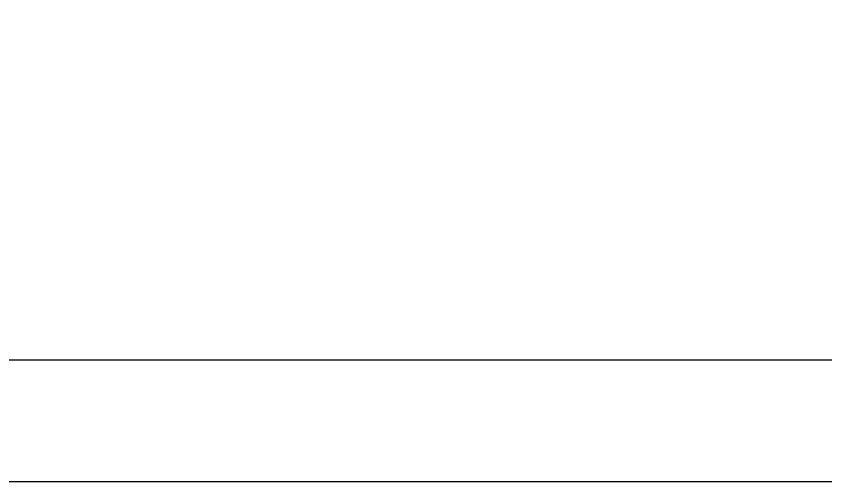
# Model space of a CAD drawing. Header units: millimetres. Extents: x 38797 to 82950, y -34477 to 2697.
# Drawn here: x 47263 to 47888, y -1150 to -790 of the extents above; entities that cross this region are included whole.
import ezdxf

# ---------------------------------------------------------------- set-up
doc = ezdxf.new("R2010")
doc.units = ezdxf.units.MM
for name, color, linetype, lineweight in [('AA_Dim', 7, 'Continuous', 9), ('AA_Dim-25', 7, 'Continuous', 9), ('AA_Oformlenie', 7, 'Continuous', 9)]:
    doc.layers.add(name, color=color, linetype=linetype, lineweight=lineweight)
doc.styles.add('ISOCPEUR', font='isocpeur.TTF', dxfattribs={"width": 0.9, "height": 62.5})
doc.dimstyles.new('01_Точн_3_знака__непрозр_', dxfattribs={"dimscale": 304.8, "dimtxt": 62.672186, "dimasz": 0.139436, "dimexe": 0.123031, "dimexo": 0.082021, "dimgap": 0.020505, "dimtad": 1, "dimdec": 3, "dimrnd": 0.001, "dimdsep": 46, "dimtxsty": 'ISOCPEUR', "dimblk1": 'OBLIQUE', "dimblk2": 'OBLIQUE', "dimsah": 1, "dimcen": 0.09, "dimdle": 0.123031, "dimazin": 0, "dimtfac": 1, "dimtdec": 4, "dimtix": 1, "dimtmove": 0, "dimatfit": 3, "dimfxl": 1, "dimtvp": 1, "dimtfill": 1, "dimtolj": 1, "dimtzin": 0, "dimlwd": 18, "dimlwe": 18, "dimarcsym": 2})

# ---------------------------------------------------------------- blocks, each defined once
blk = doc.blocks.new('011_Прямоугольник обрыва _ЭлУзла_ - 011_Прямоугольник обрыва _ЭлУзла_-3866050-Разрез 1 КМ')
at = {"layer": 'AA_Oformlenie'}
blk.add_line((41938.71, -1150.08), (39257.36, -1150.08), dxfattribs=at)
blk = doc.blocks.new('DIMBLOCK16-Разрез 1 КМ')
at = {"layer": 'AA_Dim-25', "lineweight": 18}
for p, q in [((48061.24, -815), (48061.24, -1093.35)), ((48061.24, -1055.85), (48061.24, -815)), ((46168.74, -1055.85), (48061.24, -1055.85)), ((46206.24, -1050.8), (46206.24, -1093.35)), ((46206.24, -1055.85), (46206.24, -1050.8))]:
    blk.add_line(p, q, dxfattribs=at)
at = {"layer": 'AA_Dim-25', "lineweight": 30}
for p, q in [((46206.24, -1055.85), (46227.49, -1034.6)), ((48061.24, -1055.85), (48082.49, -1034.6)), ((46206.24, -1055.85), (46184.99, -1077.1)), ((48061.24, -1055.85), (48039.99, -1077.1))]:
    blk.add_line(p, q, dxfattribs=at)
at = {"layer": 'AA_Dim-25', "color": 0, "lineweight": 18, "insert": (47061.61, -968.18), "char_height": 62.5, "width": 173.1171, "attachment_point": 1, "line_spacing_factor": 1.135194, "style": 'ISOCPEUR', "bg_fill": 3, "box_fill_scale": 1.25, "bg_fill_color": 256, "bg_fill_true_color": 13158600, "bg_fill_transparency": 0}
blk.add_mtext('1855', dxfattribs=at)
blk = doc.blocks.new('_Oblique')
at = {"color": 0, "linetype": 'ByBlock', "lineweight": -2}
blk.add_line((-0.5, -0.5), (0.5, 0.5), dxfattribs=at)

msp = doc.modelspace()

# ---------------------------------------------------------------- block references
at = {"layer": 'AA_Oformlenie'}
msp.add_blockref('011_Прямоугольник обрыва _ЭлУзла_ - 011_Прямоугольник обрыва _ЭлУзла_-3866050-Разрез 1 КМ', (6886.1794, 0), dxfattribs=at)

# ---------------------------------------------------------------- next in the draw order: dimensions: what is measured, and where the dimension line sits
at = {"layer": 'AA_Dim', "lineweight": 18}
dim = msp.add_linear_dim(base=(48061.2411, -1055.852), p1=(46206.2411, -1025.7999), p2=(48061.2411, -790), dimstyle='01_Точн_3_знака__непрозр_', override={"dimpost": '<>', "dimfxl": 1869.926899}, dxfattribs=at)
dim.commit()
dim.dimension.update_dxf_attribs({"geometry": 'DIMBLOCK16-Разрез 1 КМ', "text_midpoint": (47133.7411, -1018.352)})

doc.saveas('drawing.dxf')
